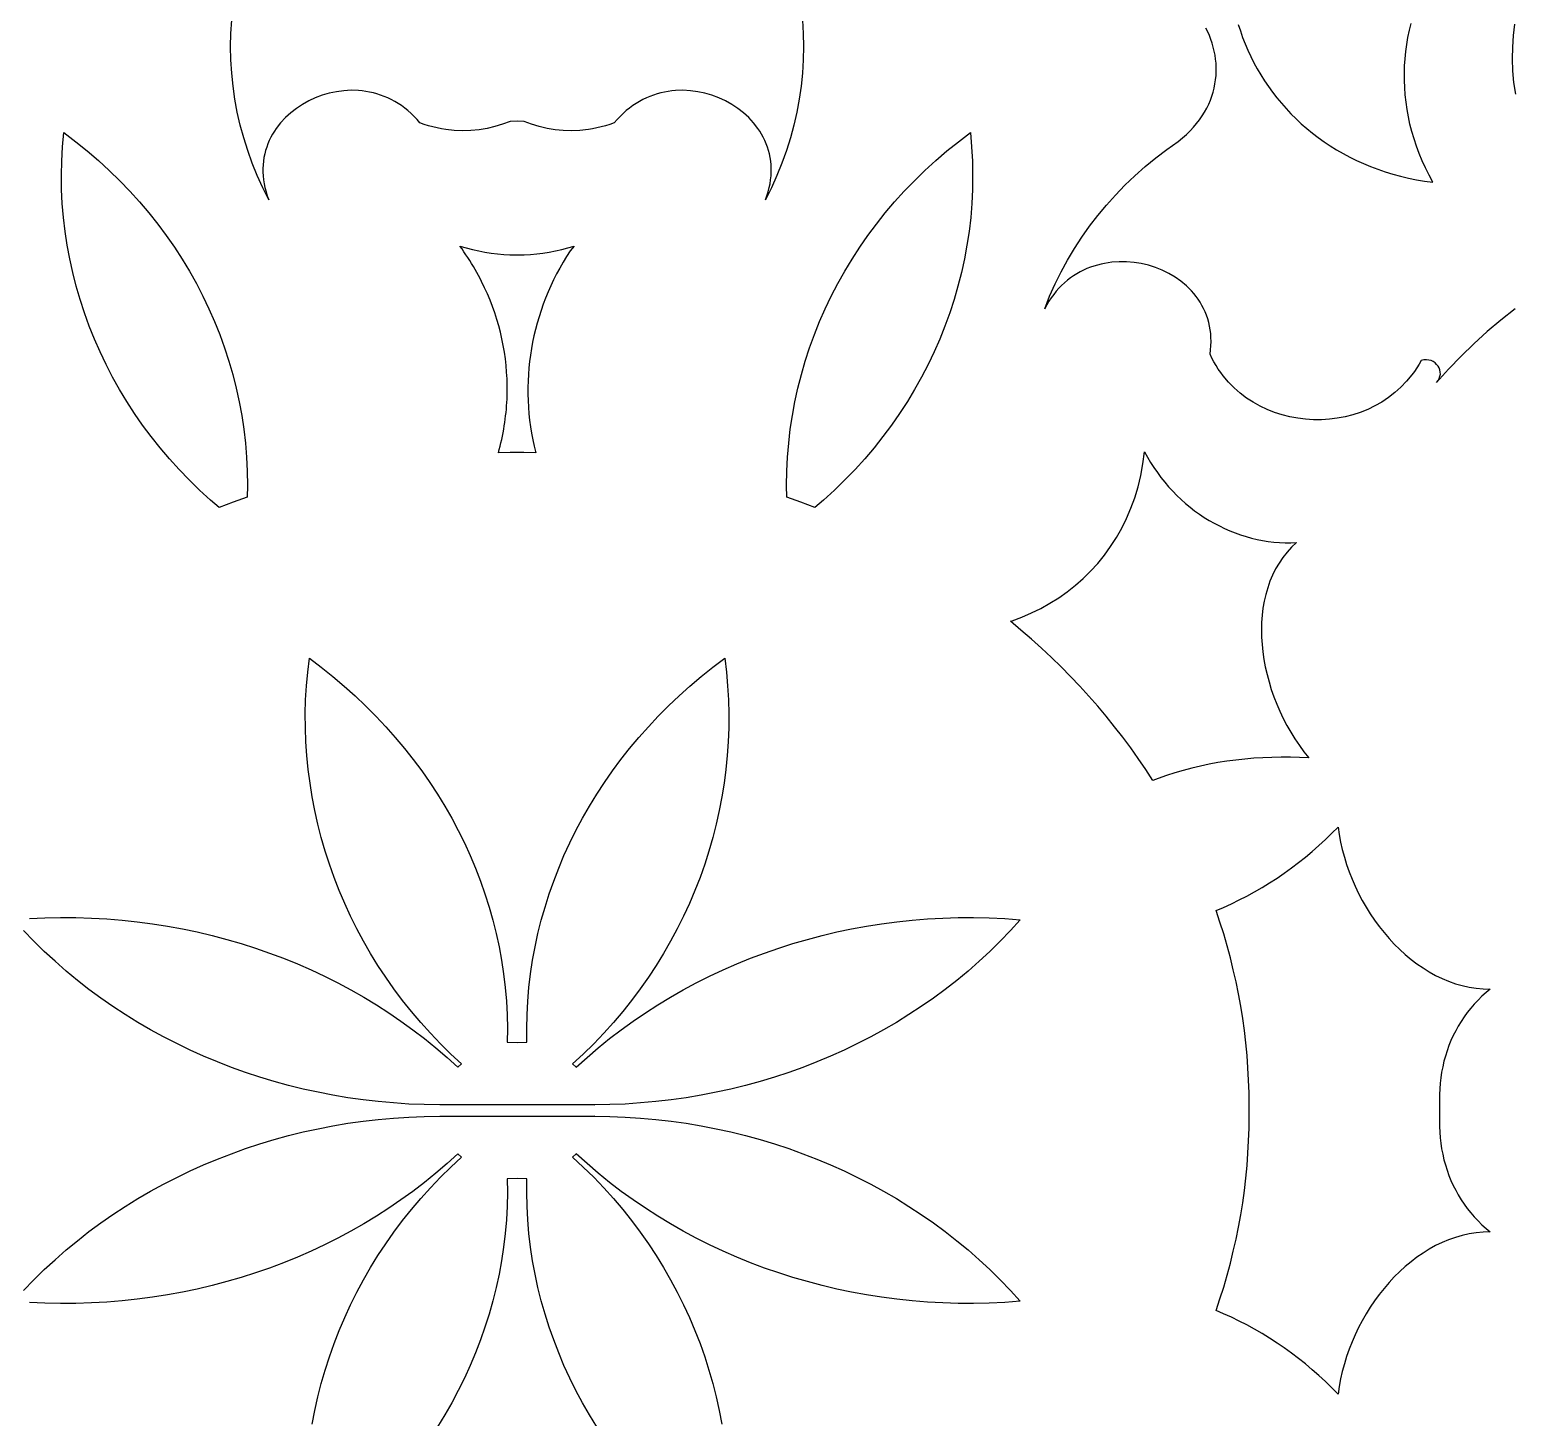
# Model space of a CAD drawing. Extents: x 2430 to 3430, y -1053 to 947.
# Drawn here: x 2853.5 to 3085.1, y -100.4 to 116 of the extents above; entities that cross this region are included whole.
import ezdxf

# ---------------------------------------------------------------- set-up
doc = ezdxf.new("R2010")
doc.units = 0
doc.layers.add('LAYER_1', color=18, linetype='CONTINUOUS')

msp = doc.modelspace()

# ---------------------------------------------------------------- linework, layer by layer
at = {"layer": 'LAYER_1'}
for points in [[(2974.07, 117.49), (2974.19, 115.43), (2974.24, 113.37), (2974.2, 111.31), (2974.07, 109.25), (2973.86, 107.21), (2973.57, 105.17), (2973.2, 103.14), (2972.74, 101.13), (2972.2, 99.14), (2971.58, 97.16), (2970.88, 95.2), (2970.09, 93.27), (2969.23, 91.36), (2968.29, 89.48), (2968.52, 90.11), (2968.72, 90.74), (2968.89, 91.37), (2969.02, 91.98), (2969.11, 92.59), (2969.18, 93.2), (2969.21, 93.79), (2969.21, 94.38), (2969.19, 94.95), (2969.13, 95.52), (2969.04, 96.08), (2968.93, 96.63), (2968.79, 97.17), (2968.62, 97.7), (2968.43, 98.22), (2968.21, 98.72), (2967.97, 99.22), (2967.71, 99.7), (2967.42, 100.17), (2967.11, 100.62), (2966.44, 101.49), (2965.69, 102.3), (2964.87, 103.06), (2963.99, 103.74), (2963.05, 104.36), (2962.06, 104.91), (2961.03, 105.39), (2959.96, 105.79), (2958.86, 106.11), (2957.74, 106.34), (2956.6, 106.49), (2955.44, 106.55), (2954.29, 106.52), (2953.71, 106.46), (2953.13, 106.39), (2952.56, 106.28), (2951.98, 106.15), (2951.41, 106), (2950.85, 105.82), (2950.29, 105.61), (2949.74, 105.38), (2949.19, 105.12), (2948.65, 104.83), (2948.12, 104.51), (2947.6, 104.16), (2947.09, 103.79), (2946.59, 103.38), (2946.1, 102.95), (2945.62, 102.48), (2945.16, 101.99), (2944.71, 101.46), (2944.03, 101.23), (2943.36, 101.02), (2942.69, 100.84), (2942.02, 100.68), (2941.35, 100.55), (2940.68, 100.44), (2939.36, 100.29), (2938.05, 100.24), (2936.75, 100.28), (2935.48, 100.4), (2934.23, 100.61), (2933.01, 100.9), (2931.82, 101.26), (2930.66, 101.7), (2929.56, 101.75), (2928.46, 101.7), (2927.3, 101.26), (2926.11, 100.9), (2924.89, 100.61), (2923.64, 100.4), (2922.37, 100.28), (2921.07, 100.24), (2919.76, 100.29), (2918.43, 100.44), (2917.77, 100.55), (2917.1, 100.68), (2916.43, 100.84), (2915.76, 101.02), (2915.08, 101.23), (2914.41, 101.46), (2913.96, 101.99), (2913.5, 102.48), (2913.02, 102.95), (2912.53, 103.38), (2912.03, 103.79), (2911.52, 104.16), (2911, 104.51), (2910.47, 104.83), (2909.93, 105.12), (2909.38, 105.38), (2908.83, 105.61), (2908.27, 105.82), (2907.7, 106), (2907.14, 106.15), (2906.56, 106.28), (2905.99, 106.39), (2905.41, 106.46), (2904.83, 106.52), (2903.67, 106.55), (2902.52, 106.49), (2901.38, 106.34), (2900.26, 106.11), (2899.16, 105.79), (2898.09, 105.39), (2897.06, 104.91), (2896.07, 104.36), (2895.13, 103.74), (2894.25, 103.06), (2893.43, 102.3), (2892.68, 101.49), (2892, 100.62), (2891.7, 100.17), (2891.41, 99.7), (2891.15, 99.22), (2890.91, 98.72), (2890.69, 98.22), (2890.5, 97.7), (2890.33, 97.17), (2890.19, 96.63), (2890.08, 96.08), (2889.99, 95.52), (2889.93, 94.95), (2889.9, 94.38), (2889.91, 93.79), (2889.94, 93.2), (2890, 92.59), (2890.1, 91.98), (2890.23, 91.37), (2890.4, 90.74), (2890.59, 90.11), (2890.83, 89.48), (2889.89, 91.36), (2889.02, 93.27), (2888.24, 95.2), (2887.54, 97.16), (2886.92, 99.14), (2886.38, 101.13), (2885.92, 103.14), (2885.55, 105.17), (2885.26, 107.21), (2885.05, 109.25), (2884.92, 111.31), (2884.88, 113.37), (2884.92, 115.43), (2885.05, 117.49)], [(3085.24, 72.45), (3083.04, 70.72), (3080.9, 68.91), (3078.82, 67.03), (3076.81, 65.08), (3074.85, 63.06), (3072.96, 60.97), (3073.23, 61.28), (3073.42, 61.6), (3073.53, 61.94), (3073.59, 62.27), (3073.58, 62.61), (3073.51, 62.93), (3073.39, 63.24), (3073.22, 63.54), (3073.01, 63.8), (3072.76, 64.03), (3072.47, 64.23), (3072.14, 64.38), (3071.79, 64.47), (3071.42, 64.52), (3071.02, 64.49), (3070.61, 64.4), (3070.28, 63.81), (3069.92, 63.24), (3069.55, 62.69), (3069.16, 62.16), (3068.33, 61.16), (3067.44, 60.24), (3066.49, 59.39), (3065.5, 58.62), (3064.46, 57.93), (3063.37, 57.31), (3062.25, 56.78), (3061.1, 56.31), (3059.92, 55.93), (3058.72, 55.62), (3057.5, 55.39), (3056.27, 55.24), (3055.04, 55.16), (3053.8, 55.16), (3052.56, 55.24), (3051.33, 55.39), (3050.12, 55.61), (3048.92, 55.92), (3047.74, 56.29), (3046.59, 56.75), (3045.47, 57.27), (3044.39, 57.88), (3043.35, 58.55), (3042.36, 59.31), (3041.42, 60.13), (3040.53, 61.04), (3039.71, 62.01), (3039.32, 62.53), (3038.95, 63.06), (3038.6, 63.61), (3038.27, 64.19), (3037.95, 64.77), (3037.66, 65.38), (3037.74, 66.05), (3037.79, 66.7), (3037.81, 67.35), (3037.8, 67.97), (3037.76, 68.59), (3037.68, 69.19), (3037.58, 69.78), (3037.45, 70.35), (3037.29, 70.91), (3037.1, 71.46), (3036.89, 71.99), (3036.65, 72.5), (3036.39, 73), (3036.11, 73.48), (3035.8, 73.95), (3035.48, 74.4), (3035.13, 74.84), (3034.76, 75.26), (3034.38, 75.66), (3033.97, 76.05), (3033.12, 76.76), (3032.2, 77.41), (3031.23, 77.99), (3030.21, 78.49), (3029.15, 78.91), (3028.06, 79.25), (3026.94, 79.52), (3025.8, 79.7), (3024.65, 79.79), (3023.5, 79.8), (3022.35, 79.72), (3021.21, 79.56), (3020.65, 79.44), (3020.09, 79.29), (3019.53, 79.13), (3018.99, 78.94), (3018.45, 78.73), (3017.92, 78.49), (3017.39, 78.23), (3016.88, 77.94), (3016.38, 77.63), (3015.9, 77.29), (3015.42, 76.93), (3014.96, 76.54), (3014.51, 76.12), (3014.08, 75.68), (3013.66, 75.22), (3013.27, 74.72), (3012.89, 74.2), (3012.53, 73.65), (3012.19, 73.08), (3011.87, 72.48), (3012.64, 74.42), (3013.49, 76.34), (3014.42, 78.22), (3015.42, 80.06), (3016.49, 81.86), (3017.64, 83.62), (3018.85, 85.34), (3020.14, 87.02), (3021.49, 88.64), (3022.91, 90.22), (3024.39, 91.75), (3025.93, 93.23), (3027.54, 94.66), (3029.2, 96.03), (3030.93, 97.34), (3032.71, 98.59), (3033.37, 99.12), (3033.98, 99.66), (3034.55, 100.22), (3035.08, 100.78), (3035.57, 101.36), (3036.02, 101.95), (3036.43, 102.55), (3036.81, 103.15), (3037.15, 103.76), (3037.45, 104.38), (3037.72, 105.01), (3037.95, 105.64), (3038.14, 106.28), (3038.3, 106.91), (3038.43, 107.55), (3038.53, 108.2), (3038.59, 108.84), (3038.62, 109.48), (3038.62, 110.12), (3038.59, 110.76), (3038.53, 111.4), (3038.44, 112.03), (3038.32, 112.66), (3038.17, 113.28), (3037.99, 113.89), (3037.79, 114.5), (3037.56, 115.1), (3037.3, 115.69), (3037.02, 116.27)], [(3042.06, 116.84), (3042.39, 115.81), (3042.74, 114.8), (3043.13, 113.79), (3043.55, 112.8), (3044.01, 111.82), (3044.49, 110.85), (3045.01, 109.9), (3045.57, 108.96), (3046.15, 108.04), (3046.76, 107.14), (3047.41, 106.25), (3048.08, 105.38), (3048.79, 104.53), (3049.52, 103.7), (3050.28, 102.89), (3051.08, 102.11), (3051.9, 101.34), (3052.75, 100.6), (3053.63, 99.89), (3054.53, 99.19), (3055.46, 98.53), (3056.42, 97.89), (3057.4, 97.28), (3058.41, 96.69), (3059.45, 96.14), (3060.51, 95.61), (3061.6, 95.12), (3062.71, 94.66), (3063.84, 94.23), (3065, 93.83), (3066.18, 93.47), (3067.38, 93.15), (3068.61, 92.85), (3069.86, 92.6), (3071.13, 92.38), (3072.42, 92.2), (3071.82, 93.32), (3071.26, 94.44), (3070.75, 95.57), (3070.28, 96.7), (3069.86, 97.84), (3069.48, 98.97), (3069.15, 100.11), (3068.85, 101.26), (3068.6, 102.4), (3068.4, 103.54), (3068.23, 104.69), (3068.11, 105.83), (3068.02, 106.97), (3067.98, 108.1), (3067.97, 109.23), (3068.01, 110.36), (3068.08, 111.48), (3068.2, 112.6), (3068.34, 113.71), (3068.53, 114.81), (3068.75, 115.91), (3069.01, 116.99)], [(3085.16, 116.89), (3084.94, 115.08), (3084.82, 113.27), (3084.79, 111.44), (3084.86, 109.61), (3085.02, 107.78), (3085.29, 105.95)], [(2853.49, -22.65), (2855.91, -22.54), (2858.34, -22.49), (2860.75, -22.5), (2863.16, -22.57), (2865.56, -22.7), (2867.95, -22.89), (2870.32, -23.15), (2872.69, -23.46), (2875.04, -23.83), (2877.37, -24.26), (2879.68, -24.74), (2881.98, -25.29), (2884.26, -25.89), (2886.51, -26.55), (2888.75, -27.26), (2890.96, -28.03), (2893.14, -28.85), (2895.3, -29.73), (2897.43, -30.66), (2899.53, -31.64), (2901.6, -32.68), (2903.64, -33.77), (2905.64, -34.91), (2907.61, -36.11), (2909.55, -37.35), (2911.44, -38.64), (2913.3, -39.99), (2915.12, -41.38), (2916.9, -42.82), (2918.63, -44.31), (2920.32, -45.84), (2920.91, -45.33), (2919.23, -43.78), (2917.61, -42.18), (2916.04, -40.55), (2914.53, -38.88), (2913.08, -37.16), (2911.68, -35.42), (2910.35, -33.63), (2909.07, -31.81), (2907.85, -29.96), (2906.69, -28.08), (2905.6, -26.17), (2904.56, -24.23), (2903.58, -22.27), (2902.67, -20.28), (2901.81, -18.27), (2901.02, -16.24), (2900.29, -14.18), (2899.63, -12.11), (2899.02, -10.02), (2898.49, -7.92), (2898.01, -5.8), (2897.6, -3.67), (2897.26, -1.53), (2896.98, 0.62), (2896.76, 2.78), (2896.62, 4.94), (2896.54, 7.11), (2896.53, 9.28), (2896.58, 11.46), (2896.71, 13.63), (2896.9, 15.8), (2897.16, 17.97), (2899.02, 16.56), (2900.83, 15.11), (2902.59, 13.62), (2904.29, 12.09), (2905.94, 10.52), (2907.54, 8.91), (2909.08, 7.27), (2910.56, 5.6), (2911.99, 3.89), (2913.37, 2.14), (2914.68, 0.37), (2915.94, -1.43), (2917.14, -3.26), (2918.28, -5.12), (2919.36, -7.01), (2920.38, -8.92), (2921.34, -10.85), (2922.23, -12.81), (2923.07, -14.79), (2923.84, -16.79), (2924.55, -18.81), (2925.2, -20.85), (2925.78, -22.9), (2926.3, -24.97), (2926.75, -27.05), (2927.14, -29.15), (2927.46, -31.26), (2927.71, -33.38), (2927.9, -35.51), (2928.01, -37.65), (2928.06, -39.8), (2928.04, -41.95), (2929.56, -41.96), (2931.08, -41.95), (2931.06, -39.8), (2931.11, -37.65), (2931.22, -35.51), (2931.41, -33.38), (2931.66, -31.26), (2931.98, -29.15), (2932.37, -27.05), (2932.82, -24.97), (2933.33, -22.9), (2933.92, -20.85), (2934.56, -18.81), (2935.27, -16.79), (2936.05, -14.79), (2936.88, -12.81), (2937.78, -10.85), (2938.74, -8.92), (2939.76, -7.01), (2940.84, -5.12), (2941.98, -3.26), (2943.18, -1.43), (2944.44, 0.37), (2945.75, 2.14), (2947.12, 3.89), (2948.55, 5.6), (2950.04, 7.27), (2951.58, 8.91), (2953.18, 10.52), (2954.83, 12.09), (2956.53, 13.62), (2958.29, 15.11), (2960.1, 16.56), (2961.96, 17.97), (2962.22, 15.8), (2962.41, 13.63), (2962.54, 11.46), (2962.59, 9.28), (2962.58, 7.11), (2962.5, 4.94), (2962.35, 2.78), (2962.14, 0.62), (2961.86, -1.53), (2961.52, -3.67), (2961.11, -5.8), (2960.63, -7.92), (2960.09, -10.02), (2959.49, -12.11), (2958.83, -14.18), (2958.1, -16.24), (2957.31, -18.27), (2956.45, -20.28), (2955.54, -22.27), (2954.56, -24.23), (2953.52, -26.17), (2952.42, -28.08), (2951.27, -29.96), (2950.05, -31.81), (2948.77, -33.63), (2947.43, -35.42), (2946.04, -37.16), (2944.59, -38.88), (2943.08, -40.55), (2941.51, -42.18), (2939.89, -43.78), (2938.21, -45.33), (2938.8, -45.84), (2940.49, -44.31), (2942.22, -42.82), (2944, -41.38), (2945.82, -39.99), (2947.68, -38.64), (2949.57, -37.35), (2951.51, -36.11), (2953.48, -34.91), (2955.48, -33.77), (2957.52, -32.68), (2959.59, -31.64), (2961.69, -30.66), (2963.82, -29.73), (2965.98, -28.85), (2968.16, -28.03), (2970.37, -27.26), (2972.6, -26.55), (2974.86, -25.89), (2977.14, -25.29), (2979.43, -24.74), (2981.75, -24.26), (2984.08, -23.83), (2986.43, -23.46), (2988.79, -23.15), (2991.17, -22.89), (2993.56, -22.7), (2995.96, -22.57), (2998.37, -22.5), (3000.78, -22.49), (3003.2, -22.54), (3005.63, -22.65), (3008.06, -22.83), (3006.53, -24.52), (3004.94, -26.17), (3003.31, -27.77), (3001.63, -29.32), (2999.91, -30.83), (2998.15, -32.29), (2996.34, -33.7), (2994.5, -35.06), (2992.61, -36.37), (2990.69, -37.63), (2988.74, -38.84), (2986.74, -40), (2984.72, -41.11), (2982.66, -42.16), (2980.57, -43.17), (2978.45, -44.12), (2976.31, -45.02), (2974.13, -45.86), (2971.93, -46.65), (2969.71, -47.38), (2967.46, -48.06), (2965.2, -48.68), (2962.91, -49.25), (2960.6, -49.75), (2958.27, -50.21), (2955.93, -50.6), (2953.58, -50.93), (2951.21, -51.21), (2948.82, -51.42), (2946.43, -51.58), (2944.03, -51.67), (2941.61, -51.71), (2941.62, -51.73), (2917.5, -51.73), (2917.5, -51.71), (2915.09, -51.67), (2912.69, -51.58), (2910.29, -51.42), (2907.91, -51.21), (2905.54, -50.93), (2903.18, -50.6), (2900.84, -50.21), (2898.52, -49.75), (2896.21, -49.25), (2893.92, -48.68), (2891.65, -48.06), (2889.41, -47.38), (2887.18, -46.65), (2884.99, -45.86), (2882.81, -45.02), (2880.67, -44.12), (2878.55, -43.17), (2876.46, -42.16), (2874.4, -41.11), (2872.37, -40), (2870.38, -38.84), (2868.42, -37.63), (2866.5, -36.37), (2864.62, -35.06), (2862.77, -33.7), (2860.97, -32.29), (2859.21, -30.83), (2857.49, -29.32), (2855.81, -27.77), (2854.18, -26.17), (2852.59, -24.52)], [(2852.59, -80.66), (2854.18, -79.01), (2855.81, -77.41), (2857.49, -75.86), (2859.21, -74.35), (2860.97, -72.9), (2862.77, -71.49), (2864.62, -70.13), (2866.5, -68.82), (2868.42, -67.55), (2870.38, -66.34), (2872.37, -65.18), (2874.4, -64.08), (2876.46, -63.02), (2878.55, -62.02), (2880.67, -61.07), (2882.81, -60.17), (2884.99, -59.33), (2887.18, -58.54), (2889.41, -57.8), (2891.65, -57.13), (2893.92, -56.5), (2896.21, -55.94), (2898.52, -55.43), (2900.84, -54.98), (2903.18, -54.59), (2905.54, -54.25), (2907.91, -53.98), (2910.29, -53.76), (2912.69, -53.61), (2915.09, -53.51), (2917.5, -53.48), (2917.5, -53.45), (2941.62, -53.45), (2941.61, -53.48), (2944.03, -53.51), (2946.43, -53.61), (2948.82, -53.76), (2951.21, -53.98), (2953.58, -54.25), (2955.93, -54.59), (2958.27, -54.98), (2960.6, -55.43), (2962.91, -55.94), (2965.2, -56.5), (2967.46, -57.13), (2969.71, -57.8), (2971.93, -58.54), (2974.13, -59.33), (2976.31, -60.17), (2978.45, -61.07), (2980.57, -62.02), (2982.66, -63.02), (2984.72, -64.08), (2986.74, -65.18), (2988.74, -66.34), (2990.69, -67.55), (2992.61, -68.82), (2994.5, -70.13), (2996.34, -71.49), (2998.15, -72.9), (2999.91, -74.35), (3001.63, -75.86), (3003.31, -77.41), (3004.94, -79.01), (3006.53, -80.66), (3008.06, -82.35), (3005.63, -82.53), (3003.2, -82.64), (3000.78, -82.7), (2998.37, -82.69), (2995.96, -82.61), (2993.56, -82.48), (2991.17, -82.29), (2988.79, -82.04), (2986.43, -81.73), (2984.08, -81.36), (2981.75, -80.93), (2979.43, -80.44), (2977.14, -79.9), (2974.86, -79.29), (2972.6, -78.64), (2970.37, -77.92), (2968.16, -77.16), (2965.98, -76.33), (2963.82, -75.45), (2961.69, -74.52), (2959.59, -73.54), (2957.52, -72.5), (2955.48, -71.41), (2953.48, -70.27), (2951.51, -69.08), (2949.57, -67.84), (2947.68, -66.54), (2945.82, -65.2), (2944, -63.81), (2942.22, -62.37), (2940.49, -60.88), (2938.8, -59.34), (2938.21, -59.86), (2939.89, -61.41), (2941.51, -63), (2943.08, -64.63), (2944.59, -66.31), (2946.04, -68.02), (2947.43, -69.77), (2948.77, -71.55), (2950.05, -73.37), (2951.27, -75.22), (2952.42, -77.1), (2953.52, -79.01), (2954.56, -80.95), (2955.54, -82.92), (2956.45, -84.9), (2957.31, -86.92), (2958.1, -88.95), (2958.83, -91), (2959.49, -93.07), (2960.09, -95.16), (2960.63, -97.27), (2961.11, -99.38), (2961.52, -101.51)], [(2897.6, -101.51), (2898.01, -99.38), (2898.49, -97.27), (2899.02, -95.16), (2899.63, -93.07), (2900.29, -91), (2901.02, -88.95), (2901.81, -86.92), (2902.67, -84.9), (2903.58, -82.92), (2904.56, -80.95), (2905.6, -79.01), (2906.69, -77.1), (2907.85, -75.22), (2909.07, -73.37), (2910.35, -71.55), (2911.68, -69.77), (2913.08, -68.02), (2914.53, -66.31), (2916.04, -64.63), (2917.61, -63), (2919.23, -61.41), (2920.91, -59.86), (2920.32, -59.34), (2918.63, -60.88), (2916.9, -62.37), (2915.12, -63.81), (2913.3, -65.2), (2911.44, -66.54), (2909.55, -67.84), (2907.61, -69.08), (2905.64, -70.27), (2903.64, -71.41), (2901.6, -72.5), (2899.53, -73.54), (2897.43, -74.52), (2895.3, -75.45), (2893.14, -76.33), (2890.96, -77.16), (2888.75, -77.92), (2886.51, -78.64), (2884.26, -79.29), (2881.98, -79.9), (2879.68, -80.44), (2877.37, -80.93), (2875.04, -81.36), (2872.69, -81.73), (2870.32, -82.04), (2867.95, -82.29), (2865.56, -82.48), (2863.16, -82.61), (2860.75, -82.69), (2858.34, -82.7), (2855.91, -82.64), (2853.49, -82.53)], [(2941.98, -101.92), (2940.84, -100.06), (2939.76, -98.18), (2938.74, -96.26), (2937.78, -94.33), (2936.88, -92.37), (2936.05, -90.39), (2935.27, -88.39), (2934.56, -86.38), (2933.92, -84.34), (2933.33, -82.28), (2932.82, -80.21), (2932.37, -78.13), (2931.98, -76.03), (2931.66, -73.92), (2931.41, -71.8), (2931.22, -69.67), (2931.11, -67.53), (2931.06, -65.39), (2931.08, -63.23), (2929.56, -63.22), (2928.04, -63.23), (2928.06, -65.39), (2928.01, -67.53), (2927.9, -69.67), (2927.71, -71.8), (2927.46, -73.92), (2927.14, -76.03), (2926.75, -78.13), (2926.3, -80.21), (2925.78, -82.28), (2925.2, -84.34), (2924.55, -86.38), (2923.84, -88.39), (2923.07, -90.39), (2922.23, -92.37), (2921.34, -94.33), (2920.38, -96.26), (2919.36, -98.18), (2918.28, -100.06), (2917.14, -101.92)]]:
    msp.add_lwpolyline(points, dxfattribs=at)
for points in [[(2860.71, 98.54), (2862.51, 97.09), (2864.26, 95.59), (2865.95, 94.04), (2867.58, 92.45), (2869.15, 90.82), (2870.66, 89.14), (2872.12, 87.43), (2873.51, 85.68), (2874.84, 83.89), (2876.11, 82.06), (2877.31, 80.21), (2878.45, 78.32), (2879.53, 76.4), (2880.54, 74.45), (2881.49, 72.47), (2882.37, 70.47), (2883.18, 68.44), (2883.92, 66.39), (2884.6, 64.31), (2885.21, 62.22), (2885.75, 60.11), (2886.22, 57.98), (2886.61, 55.83), (2886.94, 53.67), (2887.19, 51.5), (2887.37, 49.31), (2887.47, 47.12), (2887.51, 44.92), (2887.47, 43.1), (2885.26, 42.32), (2883.08, 41.47), (2881.73, 42.63), (2880.04, 44.18), (2878.41, 45.77), (2876.84, 47.4), (2875.33, 49.08), (2873.87, 50.79), (2872.48, 52.54), (2871.15, 54.33), (2869.88, 56.15), (2868.68, 58.01), (2867.54, 59.9), (2866.46, 61.82), (2865.45, 63.77), (2864.5, 65.75), (2863.62, 67.75), (2862.81, 69.78), (2862.06, 71.83), (2861.39, 73.9), (2860.78, 76), (2860.24, 78.11), (2859.77, 80.24), (2859.38, 82.39), (2859.05, 84.55), (2858.8, 86.72), (2858.62, 88.9), (2858.52, 91.1), (2858.48, 93.3), (2858.53, 95.51), (2858.65, 97.73), (2858.85, 99.95)], [(3000.47, 97.73), (3000.59, 95.51), (3000.63, 93.3), (3000.6, 91.1), (3000.5, 88.9), (3000.32, 86.72), (3000.07, 84.55), (2999.74, 82.39), (2999.34, 80.24), (2998.88, 78.11), (2998.34, 76), (2997.73, 73.9), (2997.05, 71.83), (2996.31, 69.78), (2995.49, 67.75), (2994.61, 65.75), (2993.67, 63.77), (2992.66, 61.82), (2991.58, 59.9), (2990.44, 58.01), (2989.23, 56.15), (2987.97, 54.33), (2986.64, 52.54), (2985.24, 50.79), (2983.79, 49.08), (2982.28, 47.4), (2980.71, 45.77), (2979.07, 44.18), (2977.38, 42.63), (2976.03, 41.47), (2973.85, 42.32), (2971.65, 43.1), (2971.61, 44.92), (2971.64, 47.12), (2971.75, 49.31), (2971.93, 51.5), (2972.18, 53.67), (2972.51, 55.83), (2972.9, 57.98), (2973.37, 60.11), (2973.91, 62.22), (2974.52, 64.31), (2975.19, 66.39), (2975.94, 68.44), (2976.75, 70.47), (2977.63, 72.47), (2978.58, 74.45), (2979.59, 76.4), (2980.67, 78.32), (2981.81, 80.21), (2983.01, 82.06), (2984.28, 83.89), (2985.61, 85.68), (2987, 87.43), (2988.46, 89.14), (2989.97, 90.82), (2991.54, 92.45), (2993.17, 94.04), (2994.86, 95.59), (2996.61, 97.09), (2998.41, 98.54), (3000.27, 99.95)], [(2937.84, 81.51), (2937.27, 80.62), (2936.73, 79.73), (2936.21, 78.82), (2935.72, 77.9), (2935.25, 76.97), (2934.81, 76.03), (2934.39, 75.09), (2934, 74.13), (2933.64, 73.17), (2933.3, 72.2), (2932.99, 71.23), (2932.7, 70.25), (2932.44, 69.26), (2932.2, 68.27), (2931.99, 67.27), (2931.81, 66.27), (2931.65, 65.26), (2931.52, 64.25), (2931.41, 63.24), (2931.33, 62.23), (2931.28, 61.21), (2931.25, 60.19), (2931.25, 59.17), (2931.28, 58.15), (2931.34, 57.13), (2931.42, 56.11), (2931.52, 55.09), (2931.66, 54.07), (2931.82, 53.06), (2932.01, 52.04), (2932.23, 51.03), (2932.47, 50.02), (2930.63, 50.04), (2929.56, 50.04), (2928.48, 50.04), (2926.65, 50.02), (2926.79, 50.54), (2926.92, 51.06), (2927.05, 51.58), (2927.17, 52.1), (2927.28, 52.62), (2927.38, 53.14), (2927.48, 53.67), (2927.56, 54.19), (2927.64, 54.72), (2927.72, 55.24), (2927.78, 55.77), (2927.84, 56.29), (2927.89, 56.82), (2927.93, 57.34), (2927.96, 57.87), (2927.99, 58.39), (2928.01, 58.92), (2928.02, 59.44), (2928.02, 60.49), (2927.99, 61.54), (2927.93, 62.59), (2927.84, 63.63), (2927.73, 64.67), (2927.58, 65.71), (2927.4, 66.75), (2927.19, 67.77), (2926.96, 68.8), (2926.69, 69.81), (2926.4, 70.82), (2926.08, 71.83), (2925.72, 72.82), (2925.34, 73.81), (2924.94, 74.79), (2924.5, 75.76), (2924.03, 76.72), (2923.79, 77.2), (2923.54, 77.67), (2923.28, 78.14), (2923.02, 78.61), (2922.74, 79.07), (2922.47, 79.53), (2922.18, 79.99), (2921.89, 80.45), (2921.59, 80.9), (2921.28, 81.35), (2920.97, 81.8), (2920.65, 82.24), (2921.62, 81.96), (2922.59, 81.71), (2923.57, 81.5), (2924.55, 81.32), (2925.52, 81.17), (2926.5, 81.05), (2927.47, 80.96), (2928.44, 80.91), (2929.56, 80.9), (2930.68, 80.91), (2931.65, 80.96), (2932.62, 81.05), (2933.59, 81.17), (2934.57, 81.32), (2935.55, 81.5), (2936.52, 81.71), (2937.5, 81.96), (2938.47, 82.24)], [(3027.9, 49.31), (3028.39, 48.49), (3028.9, 47.69), (3029.44, 46.91), (3030, 46.16), (3030.59, 45.42), (3031.2, 44.71), (3031.83, 44.03), (3032.48, 43.37), (3033.14, 42.73), (3033.83, 42.12), (3034.54, 41.53), (3035.26, 40.97), (3036, 40.44), (3036.76, 39.93), (3037.53, 39.45), (3038.32, 39.01), (3039.11, 38.59), (3039.92, 38.19), (3040.74, 37.83), (3041.57, 37.5), (3042.42, 37.2), (3043.27, 36.93), (3044.12, 36.7), (3044.99, 36.5), (3045.86, 36.32), (3046.73, 36.19), (3047.61, 36.08), (3048.5, 36.02), (3049.39, 35.98), (3050.27, 35.98), (3051.16, 36.02), (3050.38, 35.28), (3049.67, 34.5), (3049.01, 33.67), (3048.42, 32.8), (3047.89, 31.89), (3047.42, 30.94), (3047, 29.97), (3046.65, 28.96), (3046.35, 27.92), (3046.1, 26.86), (3045.92, 25.77), (3045.78, 24.67), (3045.7, 23.55), (3045.67, 22.41), (3045.7, 21.26), (3045.77, 20.1), (3045.89, 18.94), (3046.06, 17.77), (3046.28, 16.6), (3046.55, 15.42), (3046.86, 14.26), (3047.22, 13.1), (3047.62, 11.95), (3048.07, 10.81), (3048.55, 9.68), (3049.08, 8.57), (3049.65, 7.48), (3050.26, 6.41), (3050.91, 5.37), (3051.59, 4.36), (3052.31, 3.37), (3053.07, 2.42), (3051.63, 2.49), (3050.19, 2.52), (3048.75, 2.53), (3047.32, 2.5), (3045.9, 2.44), (3044.48, 2.35), (3043.07, 2.23), (3041.67, 2.07), (3040.28, 1.88), (3038.9, 1.67), (3037.53, 1.41), (3036.17, 1.13), (3034.82, 0.81), (3033.49, 0.46), (3032.18, 0.08), (3030.88, -0.33), (3029.59, -0.78), (3028.74, -1.1), (3027.63, 0.62), (3026.47, 2.31), (3025.28, 3.99), (3024.05, 5.65), (3022.78, 7.28), (3021.48, 8.9), (3020.14, 10.49), (3018.76, 12.06), (3017.35, 13.6), (3015.91, 15.12), (3014.43, 16.62), (3012.92, 18.09), (3011.37, 19.54), (3009.79, 20.96), (3008.17, 22.35), (3006.53, 23.72), (3006.78, 23.8), (3008.31, 24.37), (3009.81, 25.02), (3011.27, 25.74), (3012.68, 26.54), (3014.05, 27.4), (3015.38, 28.34), (3016.65, 29.34), (3017.87, 30.42), (3019.03, 31.56), (3020.13, 32.76), (3021.17, 34.04), (3022.14, 35.38), (3023.05, 36.78), (3023.88, 38.24), (3024.64, 39.77), (3025.32, 41.35), (3025.91, 43), (3026.43, 44.7), (3026.86, 46.46), (3027.2, 48.28), (3027.44, 50.16)], [(3057.82, -9.54), (3058.03, -10.72), (3058.29, -11.89), (3058.61, -13.06), (3058.96, -14.21), (3059.37, -15.36), (3059.81, -16.5), (3060.3, -17.62), (3060.83, -18.72), (3061.4, -19.81), (3062.01, -20.87), (3062.66, -21.9), (3063.34, -22.91), (3064.05, -23.89), (3064.8, -24.84), (3065.59, -25.75), (3066.4, -26.63), (3067.24, -27.46), (3068.11, -28.26), (3069.01, -29.01), (3069.93, -29.71), (3070.88, -30.36), (3071.85, -30.96), (3072.84, -31.51), (3073.85, -32), (3074.88, -32.44), (3075.93, -32.81), (3076.99, -33.11), (3078.07, -33.36), (3079.16, -33.53), (3080.27, -33.63), (3081.38, -33.66), (3080.72, -34.2), (3080.08, -34.78), (3079.46, -35.37), (3078.88, -35.99), (3078.32, -36.63), (3077.79, -37.3), (3077.3, -37.98), (3076.83, -38.69), (3076.39, -39.41), (3075.98, -40.15), (3075.59, -40.91), (3075.24, -41.68), (3074.92, -42.47), (3074.63, -43.28), (3074.37, -44.09), (3074.15, -44.92), (3073.95, -45.76), (3073.78, -46.62), (3073.65, -47.48), (3073.55, -48.35), (3073.48, -49.22), (3073.44, -50.11), (3073.43, -51), (3073.46, -52.59), (3073.43, -54.19), (3073.44, -55.08), (3073.48, -55.96), (3073.55, -56.84), (3073.65, -57.71), (3073.78, -58.57), (3073.95, -59.42), (3074.15, -60.26), (3074.37, -61.09), (3074.63, -61.91), (3074.92, -62.71), (3075.24, -63.5), (3075.59, -64.27), (3075.98, -65.03), (3076.39, -65.77), (3076.83, -66.5), (3077.3, -67.2), (3077.79, -67.89), (3078.32, -68.55), (3078.88, -69.19), (3079.46, -69.81), (3080.08, -70.41), (3080.72, -70.98), (3081.38, -71.53), (3080.27, -71.55), (3079.16, -71.66), (3078.07, -71.83), (3076.99, -72.07), (3075.93, -72.38), (3074.88, -72.75), (3073.85, -73.18), (3072.84, -73.67), (3071.85, -74.22), (3070.88, -74.82), (3069.93, -75.48), (3069.01, -76.18), (3068.11, -76.93), (3067.24, -77.72), (3066.4, -78.56), (3065.59, -79.43), (3064.8, -80.35), (3064.05, -81.29), (3063.34, -82.27), (3062.66, -83.28), (3062.01, -84.32), (3061.4, -85.38), (3060.83, -86.46), (3060.3, -87.56), (3059.81, -88.68), (3059.37, -89.82), (3058.96, -90.97), (3058.61, -92.13), (3058.29, -93.29), (3058.03, -94.47), (3057.82, -95.64), (3057.65, -96.82), (3056.67, -95.83), (3055.67, -94.87), (3054.64, -93.93), (3053.6, -93.02), (3052.54, -92.13), (3051.46, -91.27), (3050.36, -90.44), (3049.24, -89.63), (3048.11, -88.86), (3046.96, -88.11), (3045.8, -87.39), (3044.62, -86.71), (3043.42, -86.05), (3042.21, -85.43), (3040.99, -84.84), (3039.76, -84.29), (3038.59, -83.8), (3039.21, -81.98), (3039.79, -80.14), (3040.33, -78.28), (3040.83, -76.42), (3041.29, -74.55), (3041.71, -72.67), (3042.1, -70.78), (3042.44, -68.88), (3042.75, -66.97), (3043.02, -65.05), (3043.24, -63.12), (3043.43, -61.19), (3043.57, -59.25), (3043.67, -57.31), (3043.74, -55.35), (3043.76, -52.59), (3043.74, -49.83), (3043.67, -47.88), (3043.57, -45.93), (3043.43, -43.99), (3043.24, -42.06), (3043.02, -40.13), (3042.75, -38.22), (3042.44, -36.31), (3042.1, -34.41), (3041.71, -32.52), (3041.29, -30.63), (3040.83, -28.76), (3040.33, -26.9), (3039.79, -25.05), (3039.21, -23.21), (3038.59, -21.38), (3039.76, -20.9), (3040.99, -20.34), (3042.21, -19.75), (3043.42, -19.13), (3044.62, -18.48), (3045.8, -17.79), (3046.96, -17.07), (3048.11, -16.33), (3049.24, -15.55), (3050.36, -14.75), (3051.46, -13.91), (3052.54, -13.05), (3053.6, -12.17), (3054.64, -11.25), (3055.67, -10.32), (3056.67, -9.35), (3057.65, -8.37)]]:
    msp.add_lwpolyline(points, close=True, dxfattribs=at)

doc.saveas('drawing.dxf')
